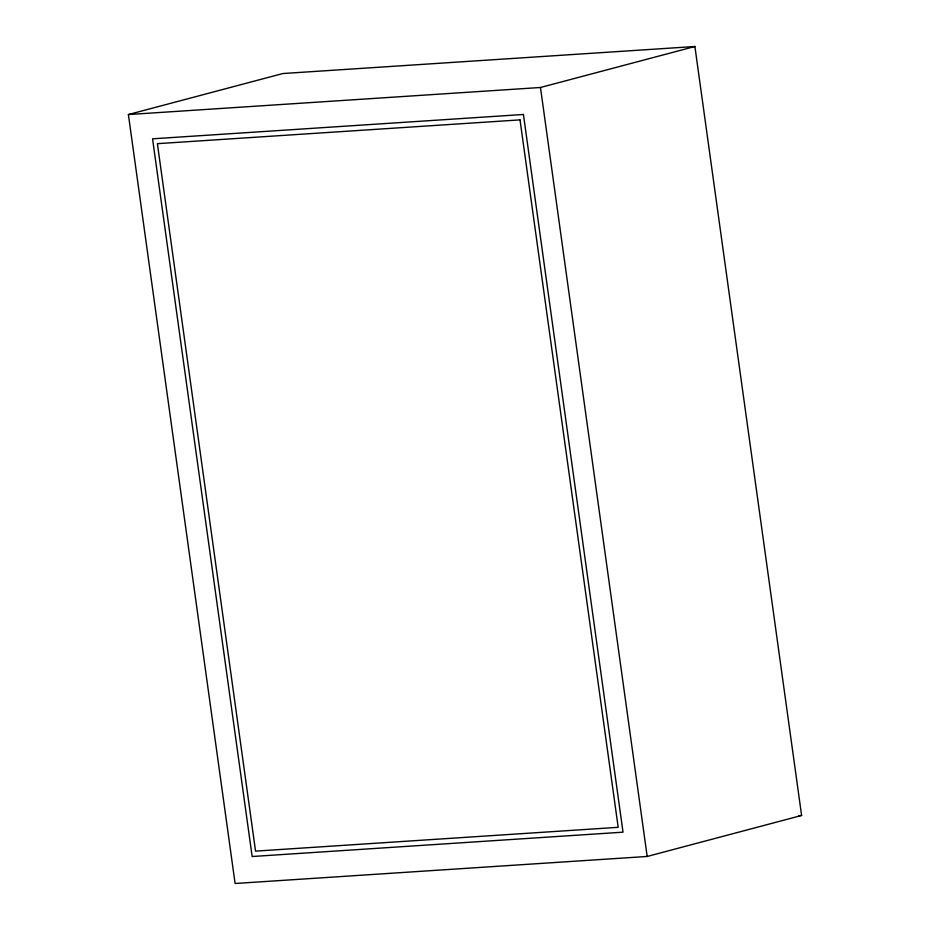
<?xml version="1.0" encoding="UTF-8"?>
<svg xmlns="http://www.w3.org/2000/svg" width="930" height="930" viewBox="0 0 930 930"><rect width="100%" height="100%" fill="white"/><g stroke="black" fill="none" stroke-linecap="round" stroke-linejoin="round"><path stroke-width="1.4" d="M128.398 114.541L282.825 73.54L694.896 46.5L801.602 815.459L647.175 856.46L235.104 883.5L128.398 114.541L540.47 87.49L694.896 46.5M798.707 815.657L801.602 815.459M540.47 87.49L647.175 856.46M523.427 114.483L152.555 138.814L252.146 856.518L623.019 832.176L523.427 114.483M520.021 119.877L157.391 143.673L255.552 851.124L618.183 827.316L520.021 119.877"/></g></svg>
